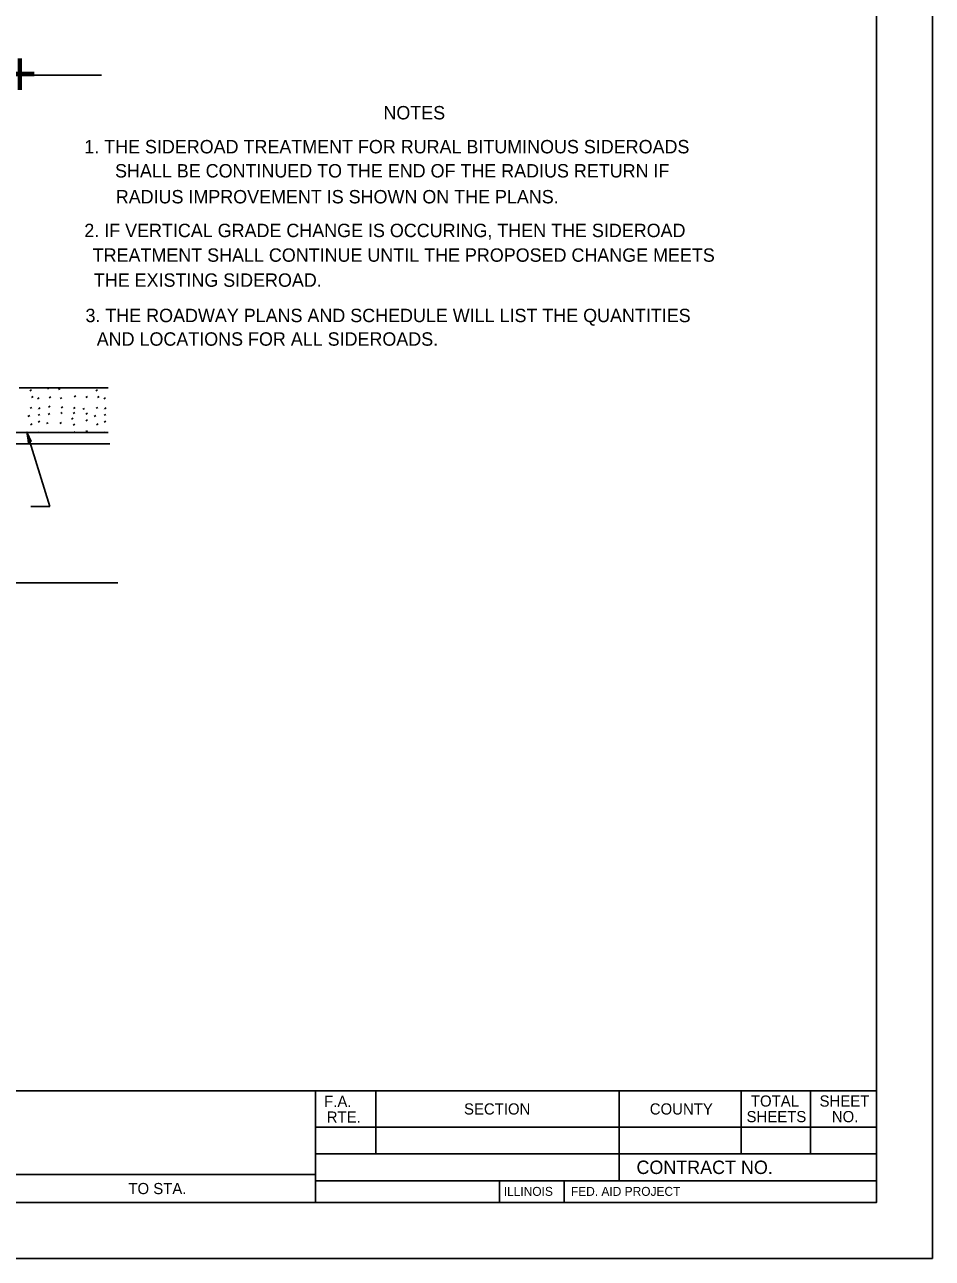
# Model space of a CAD drawing. Extents: x 90352 to 91032, y 69232 to 69672.
# Drawn here: x 90869.7 to 91032.3, y 69232.4 to 69453.3 of the extents above; entities that cross this region are included whole.
import ezdxf

# ---------------------------------------------------------------- set-up
doc = ezdxf.new("R2010")
doc.units = 0
for name, color, linetype in [('Alignment_EX_50 Centerline', 7, 'Continuous'), ('Design_EX_Roadway Dimensions', 7, 'Continuous'), ('Design_EX_Roadway Notes', 7, 'Continuous'), ('Level 48', 7, 'Continuous'), ('Removal_Items', 7, 'Continuous'), ('ROW_EX ROW Line', 7, 'Continuous'), ('Sheets_50 Reference Boundary', 7, 'Continuous'), ('Sheets_General Details', 7, 'Continuous'), ('Sheets_Printer Plotting Border', 7, 'Continuous'), ('Topo_EOP', 7, 'Continuous')]:
    doc.layers.add(name, color=color, linetype=linetype)

msp = doc.modelspace()

# ---------------------------------------------------------------- linework, layer by layer
at = {"layer": 'Alignment_EX_50 Centerline'}
msp.add_lwpolyline([(90870.32, 69353.38), (90886.41, 69353.38)], dxfattribs=at)
at = {"layer": 'Design_EX_Roadway Notes'}
for p, q in [((90874.23, 69367.06), (90870.13, 69380.38)), ((90870.84, 69367.06), (90874.23, 69367.06))]:
    msp.add_line(p, q, dxfattribs=at)
msp.add_lwpolyline([(90870.64, 69378.62), (90870.89, 69378.76), (90870.55, 69379.46), (90870.13, 69380.38), (90870.3, 69379.32), (90870.42, 69378.37), (90870.64, 69378.62), (90870.79, 69378.75), (90870.32, 69379.74), (90870.48, 69378.54), (90870.65, 69378.78), (90870.47, 69379.24), (90870.54, 69378.77)], dxfattribs=at)
at = {"layer": 'Level 48'}
msp.add_lwpolyline([(90352.35, 69672.43), (91032.35, 69672.43), (91032.35, 69232.43), (90352.35, 69232.43)], close=True, dxfattribs=at)
at = {"layer": 'Removal_Items'}
for p, q in [((90870.65, 69387.77), (90870.95, 69387.92)), ((90870.96, 69386.57), (90871.26, 69386.73)), ((90875.76, 69388), (90876.06, 69388.15)), ((90878.61, 69386.68), (90878.91, 69386.84)), ((90880.71, 69386.56), (90881, 69386.71)), ((90882.49, 69387.77), (90882.79, 69387.92)), ((90882.8, 69386.57), (90883.1, 69386.73)), ((90870.68, 69384.63), (90870.98, 69384.78)), ((90872.02, 69384.46), (90872.02, 69384.46)), ((90872.04, 69386.32), (90872.34, 69386.48)), ((90872.21, 69384.53), (90872.51, 69384.68)), ((90874, 69384.85), (90874.29, 69385)), ((90874.13, 69386.49), (90874.43, 69386.65)), ((90876.08, 69386.36), (90876.37, 69386.51)), ((90876.24, 69384.72), (90876.54, 69384.87)), ((90878.48, 69384.59), (90878.78, 69384.74)), ((90880.13, 69384.46), (90880.43, 69384.61)), ((90882.52, 69384.63), (90882.82, 69384.78)), ((90883.86, 69384.46), (90883.86, 69384.46)), ((90883.88, 69386.32), (90884.18, 69386.48)), ((90884.04, 69384.53), (90884.34, 69384.68)), ((90870.32, 69383.16), (90870.62, 69383.31)), ((90872.14, 69383.37), (90872.44, 69383.52)), ((90872.15, 69382.17), (90872.45, 69382.32)), ((90873.93, 69383.53), (90874.23, 69383.68)), ((90876.18, 69383.7), (90876.47, 69383.85)), ((90878.13, 69382.67), (90878.42, 69382.83)), ((90878.42, 69383.72), (90878.71, 69383.88)), ((90880.66, 69383.6), (90880.96, 69383.75)), ((90880.67, 69382.4), (90880.97, 69382.55)), ((90882.16, 69383.16), (90882.45, 69383.31)), ((90883.98, 69383.37), (90884.28, 69383.52)), ((90883.99, 69382.17), (90884.29, 69382.32)), ((90870.78, 69381.67), (90871.08, 69381.82)), ((90873.65, 69381.88), (90873.95, 69382.04)), ((90876.04, 69381.91), (90876.34, 69382.06)), ((90878.43, 69381.63), (90878.73, 69381.78)), ((90878.45, 69380.29), (90878.75, 69380.44)), ((90880.69, 69380.46), (90880.99, 69380.61)), ((90882.62, 69381.67), (90882.92, 69381.82))]:
    msp.add_line(p, q, dxfattribs=at)
for points in [[(90872.02, 69388.26), (90872.05, 69388.28)], [(90873.82, 69388.13), (90874.11, 69388.28)], [(90883.86, 69388.26), (90883.89, 69388.28)], [(90872.13, 69380.28), (90872.32, 69380.38)], [(90883.97, 69380.28), (90884.16, 69380.38)]]:
    msp.add_lwpolyline(points, dxfattribs=at)
at = {"layer": 'ROW_EX ROW Line'}
msp.add_lwpolyline([(90868.41, 69444.28), (90883.47, 69444.28)], dxfattribs=at)
at = {"layer": 'Sheets_50 Reference Boundary'}
msp.add_lwpolyline([(90392.35, 69662.43), (91022.35, 69662.43), (91022.35, 69262.43), (90392.35, 69262.43)], close=True, dxfattribs=at)
at = {"layer": 'Sheets_General Details'}
for p, q in [((91032.35, 69232.43), (91032.35, 69672.43)), ((90868.73, 69388.28), (90884.71, 69388.28)), ((90680.98, 69353.38), (90886.41, 69353.38)), ((90392.35, 69262.43), (91022.35, 69262.43)), ((90921.83, 69262.43), (90921.83, 69242.43)), ((90932.63, 69262.43), (90932.63, 69251.13)), ((90976.23, 69262.43), (90976.23, 69246.33)), ((90998.08, 69262.43), (90998.08, 69251.13)), ((91010.49, 69262.43), (91010.49, 69251.13)), ((90921.83, 69255.93), (91022.35, 69255.93)), ((90921.83, 69251.13), (91022.35, 69251.13)), ((90767.83, 69247.43), (90921.83, 69247.43)), ((90921.83, 69246.33), (91022.35, 69246.33)), ((90954.78, 69246.33), (90954.78, 69242.43)), ((90966.38, 69246.33), (90966.38, 69242.43)), ((91032.35, 69232.43), (90352.35, 69232.43))]:
    msp.add_line(p, q, dxfattribs=at)
msp.add_lwpolyline([(90392.35, 69662.43), (91022.35, 69662.43), (91022.35, 69242.43), (90392.35, 69242.43)], close=True, dxfattribs=at)
at = {"layer": 'Sheets_Printer Plotting Border'}
msp.add_lwpolyline([(90352.35, 69232.43), (91032.35, 69232.43), (91032.35, 69672.43), (90352.35, 69672.43)], close=True, dxfattribs=at)
at = {"layer": 'Topo_EOP'}
for p, q in [((90680.73, 69380.28), (90884.71, 69380.28)), ((90679.76, 69378.28), (90884.96, 69378.28))]:
    msp.add_line(p, q, dxfattribs=at)

# ---------------------------------------------------------------- texts
at = {"layer": 'Design_EX_Roadway Dimensions'}
msp.add_text('+ ', height=8, dxfattribs=at).set_placement((90865.76, 69440.59))
at = {"layer": 'Design_EX_Roadway Notes'}
for s, p in [('NOTES', (90934, 69436.35)), ('1. THE SIDEROAD TREATMENT FOR RURAL BITUMINOUS SIDEROADS', (90880.4, 69430.27)), ('SHALL BE CONTINUED TO THE END OF THE RADIUS RETURN IF', (90885.92, 69425.95)), ('RADIUS IMPROVEMENT IS SHOWN ON THE PLANS.', (90886.05, 69421.31)), ('2. IF VERTICAL GRADE CHANGE IS OCCURING, THEN THE SIDEROAD', (90880.41, 69415.27)), ('   TREATMENT SHALL CONTINUE UNTIL THE PROPOSED CHANGE MEETS', (90879.24, 69410.86)), ('   THE EXISTING SIDEROAD.', (90879.44, 69406.38)), ('3. THE ROADWAY PLANS AND SCHEDULE WILL LIST THE QUANTITIES', (90880.62, 69400.05)), ('   AND LOCATIONS FOR ALL SIDEROADS.', (90879.96, 69395.83))]:
    msp.add_text(s, height=2.4, dxfattribs=at).set_placement(p)
at = {"layer": 'Sheets_General Details'}
for s, height, p in [('F.A.  ', 2, (90923.38, 69259.53)), ('TOTAL', 2, (90999.84, 69259.6)), ('SHEET', 2, (91012.14, 69259.6)), ('RTE.', 2, (90923.84, 69256.73)), ('SECTION', 2, (90948.44, 69258.18)), ('COUNTY', 2, (90981.72, 69258.18)), ('SHEETS', 2, (90999.06, 69256.81)), ('NO.', 2, (91014.34, 69256.81)), ('CONTRACT NO.      ', 2.4, (90979.34, 69247.53)), ('TO STA.', 2, (90888.31, 69243.93)), ('ILLINOIS', 1.6, (90955.56, 69243.62)), ('FED. AID PROJECT', 1.6, (90967.59, 69243.62))]:
    msp.add_text(s, height=height, dxfattribs=at).set_placement(p)

doc.saveas('drawing.dxf')
